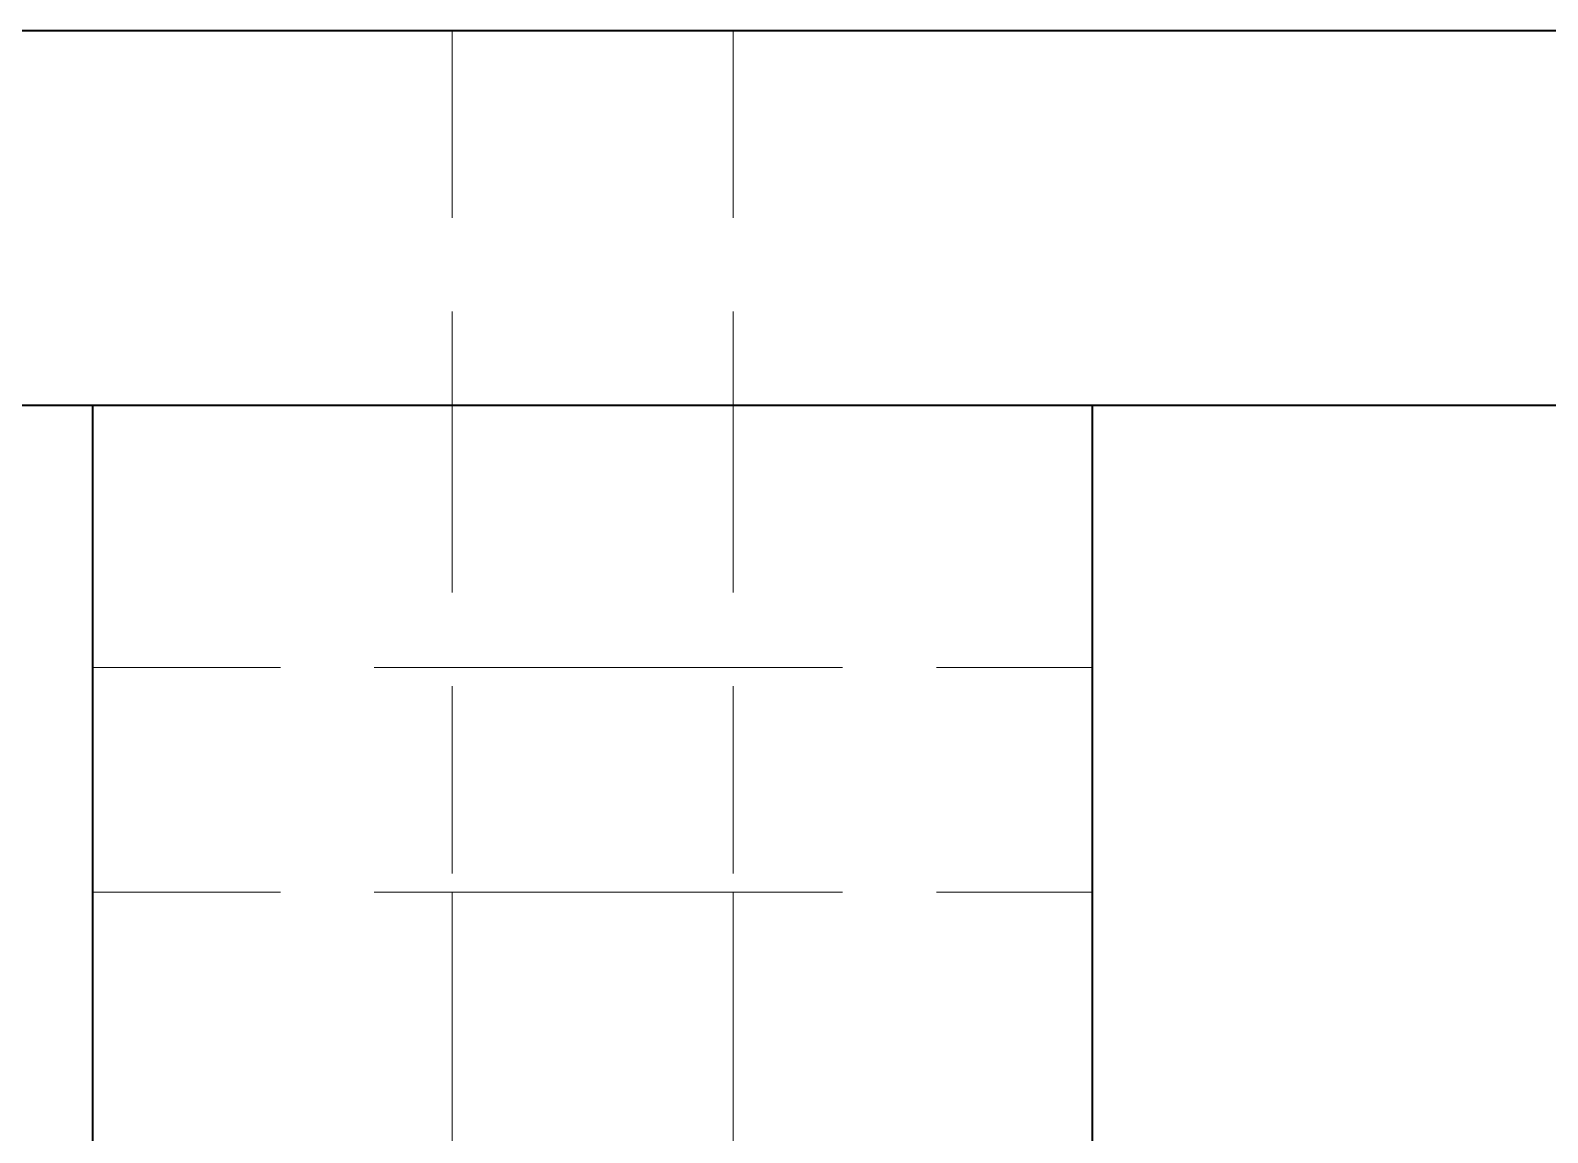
# Model space of a CAD drawing. Header units: millimetres. Extents: x 2054 to 12135, y -1469 to 564.
# Drawn here: x 9608.75 to 9633.04, y 187.2 to 204.85 of the extents above; entities that cross this region are included whole.
import ezdxf

# ---------------------------------------------------------------- set-up
doc = ezdxf.new("R2010")
doc.units = ezdxf.units.MM
doc.linetypes.add('HIDDEN_ISO', pattern=[4.5, 3, -1.5])
doc.layers.add('2D-HIDDEN', color=8, linetype='HIDDEN_ISO', lineweight=18)
doc.layers.add('2D-VISIBLE', color=7, linetype='Continuous', lineweight=35)

msp = doc.modelspace()

# ---------------------------------------------------------------- linework, layer by layer
at = {"layer": '2D-HIDDEN'}
for p, q in [((9367.75, 204.85), (9647.75, 204.85)), ((9615.5, 204.85), (9615.5, 198.85)), ((9615.5, 204.85), (9615.5, 198.85)), ((9615.5, 204.85), (9615.5, 198.85)), ((9615.5, 204.85), (9615.5, 198.85)), ((9620, 204.85), (9620, 198.85)), ((9620, 204.85), (9620, 198.85)), ((9620, 204.85), (9620, 198.85)), ((9620, 204.85), (9620, 198.85)), ((9367.75, 198.85), (9647.75, 198.85)), ((9609.75, 176.15), (9609.75, 198.85)), ((9609.75, 198.85), (9625.75, 198.85)), ((9609.75, 176.15), (9609.75, 198.85)), ((9609.75, 198.85), (9625.75, 198.85)), ((9609.75, 176.15), (9609.75, 198.85)), ((9609.75, 198.85), (9625.75, 198.85)), ((9609.75, 198.85), (9625.75, 198.85)), ((9615.5, 198.85), (9615.5, 183.95)), ((9615.5, 198.85), (9615.5, 183.95)), ((9615.5, 198.85), (9615.5, 194.65)), ((9615.5, 198.85), (9615.5, 194.65)), ((9615.5, 198.85), (9615.5, 194.65)), ((9615.5, 198.85), (9615.5, 194.65)), ((9615.5, 198.85), (9615.5, 183.95)), ((9615.5, 198.85), (9615.5, 183.95)), ((9620, 198.85), (9620, 183.95)), ((9620, 198.85), (9620, 183.95)), ((9620, 198.85), (9620, 194.65)), ((9620, 198.85), (9620, 194.65)), ((9620, 198.85), (9620, 194.65)), ((9620, 198.85), (9620, 194.65)), ((9620, 198.85), (9620, 183.95)), ((9620, 198.85), (9620, 183.95)), ((9625.75, 176.15), (9625.75, 198.85)), ((9625.75, 176.15), (9625.75, 198.85)), ((9625.75, 176.15), (9625.75, 198.85)), ((9609.75, 194.65), (9609.75, 191.05)), ((9609.75, 194.65), (9609.75, 191.05)), ((9609.75, 194.65), (9609.75, 191.05)), ((9609.75, 194.65), (9609.75, 191.05)), ((9609.75, 194.65), (9625.75, 194.65)), ((9609.75, 194.65), (9625.75, 194.65)), ((9609.75, 194.65), (9625.75, 194.65)), ((9609.75, 194.65), (9625.75, 194.65)), ((9609.75, 194.65), (9609.75, 191.05)), ((9609.75, 194.65), (9609.75, 191.05)), ((9609.75, 194.65), (9609.75, 191.05)), ((9609.75, 194.65), (9609.75, 191.05)), ((9609.75, 194.65), (9625.75, 194.65)), ((9609.75, 194.65), (9625.75, 194.65)), ((9609.75, 194.65), (9625.75, 194.65)), ((9609.75, 194.65), (9625.75, 194.65)), ((9625.75, 194.65), (9625.75, 191.05)), ((9625.75, 194.65), (9625.75, 191.05)), ((9625.75, 194.65), (9625.75, 191.05)), ((9625.75, 194.65), (9625.75, 191.05)), ((9625.75, 194.65), (9625.75, 191.05)), ((9625.75, 194.65), (9625.75, 191.05)), ((9625.75, 194.65), (9625.75, 191.05)), ((9625.75, 194.65), (9625.75, 191.05)), ((9609.75, 191.05), (9625.75, 191.05)), ((9609.75, 191.05), (9625.75, 191.05)), ((9609.75, 191.05), (9625.75, 191.05)), ((9609.75, 191.05), (9625.75, 191.05)), ((9609.75, 191.05), (9625.75, 191.05)), ((9609.75, 191.05), (9625.75, 191.05)), ((9609.75, 191.05), (9625.75, 191.05)), ((9609.75, 191.05), (9625.75, 191.05)), ((9615.5, 191.05), (9615.5, 176.15)), ((9615.5, 191.05), (9615.5, 176.15)), ((9615.5, 191.05), (9615.5, 176.15)), ((9615.5, 191.05), (9615.5, 176.15)), ((9620, 191.05), (9620, 176.15)), ((9620, 191.05), (9620, 176.15)), ((9620, 191.05), (9620, 176.15)), ((9620, 191.05), (9620, 176.15))]:
    msp.add_line(p, q, dxfattribs=at)
for points in [[(9617.75, 204.85), (9617.68, 204.85), (9617.609, 204.85), (9617.539, 204.85), (9617.469, 204.85), (9617.398, 204.85), (9617.328, 204.85), (9617.258, 204.85), (9617.188, 204.85), (9617.117, 204.85), (9617.047, 204.85), (9616.977, 204.85), (9616.906, 204.85), (9616.836, 204.85), (9616.766, 204.85), (9616.695, 204.85), (9616.625, 204.85), (9616.555, 204.85), (9616.484, 204.85), (9616.414, 204.85), (9616.344, 204.85), (9616.273, 204.85), (9616.203, 204.85), (9616.133, 204.85), (9616.062, 204.85), (9615.992, 204.85), (9615.922, 204.85), (9615.852, 204.85), (9615.781, 204.85), (9615.711, 204.85), (9615.641, 204.85), (9615.57, 204.85), (9615.5, 204.85)], [(9615.5, 204.85), (9615.641, 204.85), (9615.781, 204.85), (9615.922, 204.85), (9616.062, 204.85), (9616.203, 204.85), (9616.344, 204.85), (9616.484, 204.85), (9616.625, 204.85), (9616.766, 204.85), (9616.906, 204.85), (9617.047, 204.85), (9617.188, 204.85), (9617.328, 204.85), (9617.469, 204.85), (9617.609, 204.85), (9617.75, 204.85), (9617.891, 204.85), (9618.031, 204.85), (9618.172, 204.85), (9618.312, 204.85), (9618.453, 204.85), (9618.594, 204.85), (9618.734, 204.85), (9618.875, 204.85), (9619.016, 204.85), (9619.156, 204.85), (9619.297, 204.85), (9619.438, 204.85), (9619.578, 204.85), (9619.719, 204.85), (9619.859, 204.85), (9620, 204.85)], [(9617.75, 204.85), (9617.68, 204.85), (9617.609, 204.85), (9617.539, 204.85), (9617.469, 204.85), (9617.398, 204.85), (9617.328, 204.85), (9617.258, 204.85), (9617.188, 204.85), (9617.117, 204.85), (9617.047, 204.85), (9616.977, 204.85), (9616.906, 204.85), (9616.836, 204.85), (9616.766, 204.85), (9616.695, 204.85), (9616.625, 204.85), (9616.555, 204.85), (9616.484, 204.85), (9616.414, 204.85), (9616.344, 204.85), (9616.273, 204.85), (9616.203, 204.85), (9616.133, 204.85), (9616.062, 204.85), (9615.992, 204.85), (9615.922, 204.85), (9615.852, 204.85), (9615.781, 204.85), (9615.711, 204.85), (9615.641, 204.85), (9615.57, 204.85), (9615.5, 204.85)], [(9615.5, 204.85), (9615.641, 204.85), (9615.781, 204.85), (9615.922, 204.85), (9616.062, 204.85), (9616.203, 204.85), (9616.344, 204.85), (9616.484, 204.85), (9616.625, 204.85), (9616.766, 204.85), (9616.906, 204.85), (9617.047, 204.85), (9617.188, 204.85), (9617.328, 204.85), (9617.469, 204.85), (9617.609, 204.85), (9617.75, 204.85), (9617.891, 204.85), (9618.031, 204.85), (9618.172, 204.85), (9618.312, 204.85), (9618.453, 204.85), (9618.594, 204.85), (9618.734, 204.85), (9618.875, 204.85), (9619.016, 204.85), (9619.156, 204.85), (9619.297, 204.85), (9619.438, 204.85), (9619.578, 204.85), (9619.719, 204.85), (9619.859, 204.85), (9620, 204.85)], [(9617.75, 204.85), (9617.68, 204.85), (9617.609, 204.85), (9617.539, 204.85), (9617.469, 204.85), (9617.398, 204.85), (9617.328, 204.85), (9617.258, 204.85), (9617.188, 204.85), (9617.117, 204.85), (9617.047, 204.85), (9616.977, 204.85), (9616.906, 204.85), (9616.836, 204.85), (9616.766, 204.85), (9616.695, 204.85), (9616.625, 204.85), (9616.555, 204.85), (9616.484, 204.85), (9616.414, 204.85), (9616.344, 204.85), (9616.273, 204.85), (9616.203, 204.85), (9616.133, 204.85), (9616.062, 204.85), (9615.992, 204.85), (9615.922, 204.85), (9615.852, 204.85), (9615.781, 204.85), (9615.711, 204.85), (9615.641, 204.85), (9615.57, 204.85), (9615.5, 204.85)], [(9615.5, 204.85), (9615.641, 204.85), (9615.781, 204.85), (9615.922, 204.85), (9616.062, 204.85), (9616.203, 204.85), (9616.344, 204.85), (9616.484, 204.85), (9616.625, 204.85), (9616.766, 204.85), (9616.906, 204.85), (9617.047, 204.85), (9617.188, 204.85), (9617.328, 204.85), (9617.469, 204.85), (9617.609, 204.85), (9617.75, 204.85), (9617.891, 204.85), (9618.031, 204.85), (9618.172, 204.85), (9618.312, 204.85), (9618.453, 204.85), (9618.594, 204.85), (9618.734, 204.85), (9618.875, 204.85), (9619.016, 204.85), (9619.156, 204.85), (9619.297, 204.85), (9619.438, 204.85), (9619.578, 204.85), (9619.719, 204.85), (9619.859, 204.85), (9620, 204.85)], [(9617.75, 204.85), (9617.68, 204.85), (9617.609, 204.85), (9617.539, 204.85), (9617.469, 204.85), (9617.398, 204.85), (9617.328, 204.85), (9617.258, 204.85), (9617.188, 204.85), (9617.117, 204.85), (9617.047, 204.85), (9616.977, 204.85), (9616.906, 204.85), (9616.836, 204.85), (9616.766, 204.85), (9616.695, 204.85), (9616.625, 204.85), (9616.555, 204.85), (9616.484, 204.85), (9616.414, 204.85), (9616.344, 204.85), (9616.273, 204.85), (9616.203, 204.85), (9616.133, 204.85), (9616.062, 204.85), (9615.992, 204.85), (9615.922, 204.85), (9615.852, 204.85), (9615.781, 204.85), (9615.711, 204.85), (9615.641, 204.85), (9615.57, 204.85), (9615.5, 204.85)], [(9615.5, 204.85), (9615.641, 204.85), (9615.781, 204.85), (9615.922, 204.85), (9616.062, 204.85), (9616.203, 204.85), (9616.344, 204.85), (9616.484, 204.85), (9616.625, 204.85), (9616.766, 204.85), (9616.906, 204.85), (9617.047, 204.85), (9617.188, 204.85), (9617.328, 204.85), (9617.469, 204.85), (9617.609, 204.85), (9617.75, 204.85), (9617.891, 204.85), (9618.031, 204.85), (9618.172, 204.85), (9618.312, 204.85), (9618.453, 204.85), (9618.594, 204.85), (9618.734, 204.85), (9618.875, 204.85), (9619.016, 204.85), (9619.156, 204.85), (9619.297, 204.85), (9619.438, 204.85), (9619.578, 204.85), (9619.719, 204.85), (9619.859, 204.85), (9620, 204.85)], [(9620, 204.85), (9619.93, 204.85), (9619.859, 204.85), (9619.789, 204.85), (9619.719, 204.85), (9619.648, 204.85), (9619.578, 204.85), (9619.508, 204.85), (9619.438, 204.85), (9619.367, 204.85), (9619.297, 204.85), (9619.227, 204.85), (9619.156, 204.85), (9619.086, 204.85), (9619.016, 204.85), (9618.945, 204.85), (9618.875, 204.85), (9618.805, 204.85), (9618.734, 204.85), (9618.664, 204.85), (9618.594, 204.85), (9618.523, 204.85), (9618.453, 204.85), (9618.383, 204.85), (9618.312, 204.85), (9618.242, 204.85), (9618.172, 204.85), (9618.102, 204.85), (9618.031, 204.85), (9617.961, 204.85), (9617.891, 204.85), (9617.82, 204.85), (9617.75, 204.85)], [(9620, 204.85), (9619.93, 204.85), (9619.859, 204.85), (9619.789, 204.85), (9619.719, 204.85), (9619.648, 204.85), (9619.578, 204.85), (9619.508, 204.85), (9619.438, 204.85), (9619.367, 204.85), (9619.297, 204.85), (9619.227, 204.85), (9619.156, 204.85), (9619.086, 204.85), (9619.016, 204.85), (9618.945, 204.85), (9618.875, 204.85), (9618.805, 204.85), (9618.734, 204.85), (9618.664, 204.85), (9618.594, 204.85), (9618.523, 204.85), (9618.453, 204.85), (9618.383, 204.85), (9618.312, 204.85), (9618.242, 204.85), (9618.172, 204.85), (9618.102, 204.85), (9618.031, 204.85), (9617.961, 204.85), (9617.891, 204.85), (9617.82, 204.85), (9617.75, 204.85)], [(9620, 204.85), (9619.93, 204.85), (9619.859, 204.85), (9619.789, 204.85), (9619.719, 204.85), (9619.648, 204.85), (9619.578, 204.85), (9619.508, 204.85), (9619.438, 204.85), (9619.367, 204.85), (9619.297, 204.85), (9619.227, 204.85), (9619.156, 204.85), (9619.086, 204.85), (9619.016, 204.85), (9618.945, 204.85), (9618.875, 204.85), (9618.805, 204.85), (9618.734, 204.85), (9618.664, 204.85), (9618.594, 204.85), (9618.523, 204.85), (9618.453, 204.85), (9618.383, 204.85), (9618.312, 204.85), (9618.242, 204.85), (9618.172, 204.85), (9618.102, 204.85), (9618.031, 204.85), (9617.961, 204.85), (9617.891, 204.85), (9617.82, 204.85), (9617.75, 204.85)], [(9620, 204.85), (9619.93, 204.85), (9619.859, 204.85), (9619.789, 204.85), (9619.719, 204.85), (9619.648, 204.85), (9619.578, 204.85), (9619.508, 204.85), (9619.438, 204.85), (9619.367, 204.85), (9619.297, 204.85), (9619.227, 204.85), (9619.156, 204.85), (9619.086, 204.85), (9619.016, 204.85), (9618.945, 204.85), (9618.875, 204.85), (9618.805, 204.85), (9618.734, 204.85), (9618.664, 204.85), (9618.594, 204.85), (9618.523, 204.85), (9618.453, 204.85), (9618.383, 204.85), (9618.312, 204.85), (9618.242, 204.85), (9618.172, 204.85), (9618.102, 204.85), (9618.031, 204.85), (9617.961, 204.85), (9617.891, 204.85), (9617.82, 204.85), (9617.75, 204.85)], [(9617.75, 198.85), (9617.68, 198.85), (9617.609, 198.85), (9617.539, 198.85), (9617.469, 198.85), (9617.398, 198.85), (9617.328, 198.85), (9617.258, 198.85), (9617.188, 198.85), (9617.117, 198.85), (9617.047, 198.85), (9616.977, 198.85), (9616.906, 198.85), (9616.836, 198.85), (9616.766, 198.85), (9616.695, 198.85), (9616.625, 198.85), (9616.555, 198.85), (9616.484, 198.85), (9616.414, 198.85), (9616.344, 198.85), (9616.273, 198.85), (9616.203, 198.85), (9616.133, 198.85), (9616.062, 198.85), (9615.992, 198.85), (9615.922, 198.85), (9615.852, 198.85), (9615.781, 198.85), (9615.711, 198.85), (9615.641, 198.85), (9615.57, 198.85), (9615.5, 198.85)], [(9615.5, 198.85), (9615.641, 198.85), (9615.781, 198.85), (9615.922, 198.85), (9616.062, 198.85), (9616.203, 198.85), (9616.344, 198.85), (9616.484, 198.85), (9616.625, 198.85), (9616.766, 198.85), (9616.906, 198.85), (9617.047, 198.85), (9617.188, 198.85), (9617.328, 198.85), (9617.469, 198.85), (9617.609, 198.85), (9617.75, 198.85), (9617.891, 198.85), (9618.031, 198.85), (9618.172, 198.85), (9618.312, 198.85), (9618.453, 198.85), (9618.594, 198.85), (9618.734, 198.85), (9618.875, 198.85), (9619.016, 198.85), (9619.156, 198.85), (9619.297, 198.85), (9619.438, 198.85), (9619.578, 198.85), (9619.719, 198.85), (9619.859, 198.85), (9620, 198.85)], [(9617.75, 198.85), (9617.68, 198.85), (9617.609, 198.85), (9617.539, 198.85), (9617.469, 198.85), (9617.398, 198.85), (9617.328, 198.85), (9617.258, 198.85), (9617.188, 198.85), (9617.117, 198.85), (9617.047, 198.85), (9616.977, 198.85), (9616.906, 198.85), (9616.836, 198.85), (9616.766, 198.85), (9616.695, 198.85), (9616.625, 198.85), (9616.555, 198.85), (9616.484, 198.85), (9616.414, 198.85), (9616.344, 198.85), (9616.273, 198.85), (9616.203, 198.85), (9616.133, 198.85), (9616.062, 198.85), (9615.992, 198.85), (9615.922, 198.85), (9615.852, 198.85), (9615.781, 198.85), (9615.711, 198.85), (9615.641, 198.85), (9615.57, 198.85), (9615.5, 198.85)], [(9615.5, 198.85), (9615.641, 198.85), (9615.781, 198.85), (9615.922, 198.85), (9616.062, 198.85), (9616.203, 198.85), (9616.344, 198.85), (9616.484, 198.85), (9616.625, 198.85), (9616.766, 198.85), (9616.906, 198.85), (9617.047, 198.85), (9617.188, 198.85), (9617.328, 198.85), (9617.469, 198.85), (9617.609, 198.85), (9617.75, 198.85), (9617.891, 198.85), (9618.031, 198.85), (9618.172, 198.85), (9618.312, 198.85), (9618.453, 198.85), (9618.594, 198.85), (9618.734, 198.85), (9618.875, 198.85), (9619.016, 198.85), (9619.156, 198.85), (9619.297, 198.85), (9619.438, 198.85), (9619.578, 198.85), (9619.719, 198.85), (9619.859, 198.85), (9620, 198.85)], [(9617.75, 198.85), (9617.68, 198.85), (9617.609, 198.85), (9617.539, 198.85), (9617.469, 198.85), (9617.398, 198.85), (9617.328, 198.85), (9617.258, 198.85), (9617.188, 198.85), (9617.117, 198.85), (9617.047, 198.85), (9616.977, 198.85), (9616.906, 198.85), (9616.836, 198.85), (9616.766, 198.85), (9616.695, 198.85), (9616.625, 198.85), (9616.555, 198.85), (9616.484, 198.85), (9616.414, 198.85), (9616.344, 198.85), (9616.273, 198.85), (9616.203, 198.85), (9616.133, 198.85), (9616.062, 198.85), (9615.992, 198.85), (9615.922, 198.85), (9615.852, 198.85), (9615.781, 198.85), (9615.711, 198.85), (9615.641, 198.85), (9615.57, 198.85), (9615.5, 198.85)], [(9615.5, 198.85), (9615.641, 198.85), (9615.781, 198.85), (9615.922, 198.85), (9616.062, 198.85), (9616.203, 198.85), (9616.344, 198.85), (9616.484, 198.85), (9616.625, 198.85), (9616.766, 198.85), (9616.906, 198.85), (9617.047, 198.85), (9617.188, 198.85), (9617.328, 198.85), (9617.469, 198.85), (9617.609, 198.85), (9617.75, 198.85), (9617.891, 198.85), (9618.031, 198.85), (9618.172, 198.85), (9618.312, 198.85), (9618.453, 198.85), (9618.594, 198.85), (9618.734, 198.85), (9618.875, 198.85), (9619.016, 198.85), (9619.156, 198.85), (9619.297, 198.85), (9619.438, 198.85), (9619.578, 198.85), (9619.719, 198.85), (9619.859, 198.85), (9620, 198.85)], [(9617.75, 198.85), (9617.68, 198.85), (9617.609, 198.85), (9617.539, 198.85), (9617.469, 198.85), (9617.398, 198.85), (9617.328, 198.85), (9617.258, 198.85), (9617.188, 198.85), (9617.117, 198.85), (9617.047, 198.85), (9616.977, 198.85), (9616.906, 198.85), (9616.836, 198.85), (9616.766, 198.85), (9616.695, 198.85), (9616.625, 198.85), (9616.555, 198.85), (9616.484, 198.85), (9616.414, 198.85), (9616.344, 198.85), (9616.273, 198.85), (9616.203, 198.85), (9616.133, 198.85), (9616.062, 198.85), (9615.992, 198.85), (9615.922, 198.85), (9615.852, 198.85), (9615.781, 198.85), (9615.711, 198.85), (9615.641, 198.85), (9615.57, 198.85), (9615.5, 198.85)], [(9615.5, 198.85), (9615.641, 198.85), (9615.781, 198.85), (9615.922, 198.85), (9616.062, 198.85), (9616.203, 198.85), (9616.344, 198.85), (9616.484, 198.85), (9616.625, 198.85), (9616.766, 198.85), (9616.906, 198.85), (9617.047, 198.85), (9617.188, 198.85), (9617.328, 198.85), (9617.469, 198.85), (9617.609, 198.85), (9617.75, 198.85), (9617.891, 198.85), (9618.031, 198.85), (9618.172, 198.85), (9618.312, 198.85), (9618.453, 198.85), (9618.594, 198.85), (9618.734, 198.85), (9618.875, 198.85), (9619.016, 198.85), (9619.156, 198.85), (9619.297, 198.85), (9619.438, 198.85), (9619.578, 198.85), (9619.719, 198.85), (9619.859, 198.85), (9620, 198.85)], [(9617.75, 198.85), (9617.68, 198.85), (9617.609, 198.85), (9617.539, 198.85), (9617.469, 198.85), (9617.398, 198.85), (9617.328, 198.85), (9617.258, 198.85), (9617.188, 198.85), (9617.117, 198.85), (9617.047, 198.85), (9616.977, 198.85), (9616.906, 198.85), (9616.836, 198.85), (9616.766, 198.85), (9616.695, 198.85), (9616.625, 198.85), (9616.555, 198.85), (9616.484, 198.85), (9616.414, 198.85), (9616.344, 198.85), (9616.273, 198.85), (9616.203, 198.85), (9616.133, 198.85), (9616.062, 198.85), (9615.992, 198.85), (9615.922, 198.85), (9615.852, 198.85), (9615.781, 198.85), (9615.711, 198.85), (9615.641, 198.85), (9615.57, 198.85), (9615.5, 198.85)], [(9615.5, 198.85), (9615.641, 198.85), (9615.781, 198.85), (9615.922, 198.85), (9616.062, 198.85), (9616.203, 198.85), (9616.344, 198.85), (9616.484, 198.85), (9616.625, 198.85), (9616.766, 198.85), (9616.906, 198.85), (9617.047, 198.85), (9617.188, 198.85), (9617.328, 198.85), (9617.469, 198.85), (9617.609, 198.85), (9617.75, 198.85), (9617.891, 198.85), (9618.031, 198.85), (9618.172, 198.85), (9618.312, 198.85), (9618.453, 198.85), (9618.594, 198.85), (9618.734, 198.85), (9618.875, 198.85), (9619.016, 198.85), (9619.156, 198.85), (9619.297, 198.85), (9619.438, 198.85), (9619.578, 198.85), (9619.719, 198.85), (9619.859, 198.85), (9620, 198.85)], [(9617.75, 198.85), (9617.68, 198.85), (9617.609, 198.85), (9617.539, 198.85), (9617.469, 198.85), (9617.398, 198.85), (9617.328, 198.85), (9617.258, 198.85), (9617.188, 198.85), (9617.117, 198.85), (9617.047, 198.85), (9616.977, 198.85), (9616.906, 198.85), (9616.836, 198.85), (9616.766, 198.85), (9616.695, 198.85), (9616.625, 198.85), (9616.555, 198.85), (9616.484, 198.85), (9616.414, 198.85), (9616.344, 198.85), (9616.273, 198.85), (9616.203, 198.85), (9616.133, 198.85), (9616.062, 198.85), (9615.992, 198.85), (9615.922, 198.85), (9615.852, 198.85), (9615.781, 198.85), (9615.711, 198.85), (9615.641, 198.85), (9615.57, 198.85), (9615.5, 198.85)], [(9615.5, 198.85), (9615.641, 198.85), (9615.781, 198.85), (9615.922, 198.85), (9616.062, 198.85), (9616.203, 198.85), (9616.344, 198.85), (9616.484, 198.85), (9616.625, 198.85), (9616.766, 198.85), (9616.906, 198.85), (9617.047, 198.85), (9617.188, 198.85), (9617.328, 198.85), (9617.469, 198.85), (9617.609, 198.85), (9617.75, 198.85), (9617.891, 198.85), (9618.031, 198.85), (9618.172, 198.85), (9618.312, 198.85), (9618.453, 198.85), (9618.594, 198.85), (9618.734, 198.85), (9618.875, 198.85), (9619.016, 198.85), (9619.156, 198.85), (9619.297, 198.85), (9619.438, 198.85), (9619.578, 198.85), (9619.719, 198.85), (9619.859, 198.85), (9620, 198.85)], [(9617.75, 198.85), (9617.68, 198.85), (9617.609, 198.85), (9617.539, 198.85), (9617.469, 198.85), (9617.398, 198.85), (9617.328, 198.85), (9617.258, 198.85), (9617.188, 198.85), (9617.117, 198.85), (9617.047, 198.85), (9616.977, 198.85), (9616.906, 198.85), (9616.836, 198.85), (9616.766, 198.85), (9616.695, 198.85), (9616.625, 198.85), (9616.555, 198.85), (9616.484, 198.85), (9616.414, 198.85), (9616.344, 198.85), (9616.273, 198.85), (9616.203, 198.85), (9616.133, 198.85), (9616.062, 198.85), (9615.992, 198.85), (9615.922, 198.85), (9615.852, 198.85), (9615.781, 198.85), (9615.711, 198.85), (9615.641, 198.85), (9615.57, 198.85), (9615.5, 198.85)], [(9615.5, 198.85), (9615.641, 198.85), (9615.781, 198.85), (9615.922, 198.85), (9616.062, 198.85), (9616.203, 198.85), (9616.344, 198.85), (9616.484, 198.85), (9616.625, 198.85), (9616.766, 198.85), (9616.906, 198.85), (9617.047, 198.85), (9617.188, 198.85), (9617.328, 198.85), (9617.469, 198.85), (9617.609, 198.85), (9617.75, 198.85), (9617.891, 198.85), (9618.031, 198.85), (9618.172, 198.85), (9618.312, 198.85), (9618.453, 198.85), (9618.594, 198.85), (9618.734, 198.85), (9618.875, 198.85), (9619.016, 198.85), (9619.156, 198.85), (9619.297, 198.85), (9619.438, 198.85), (9619.578, 198.85), (9619.719, 198.85), (9619.859, 198.85), (9620, 198.85)], [(9617.75, 198.85), (9617.68, 198.85), (9617.609, 198.85), (9617.539, 198.85), (9617.469, 198.85), (9617.398, 198.85), (9617.328, 198.85), (9617.258, 198.85), (9617.188, 198.85), (9617.117, 198.85), (9617.047, 198.85), (9616.977, 198.85), (9616.906, 198.85), (9616.836, 198.85), (9616.766, 198.85), (9616.695, 198.85), (9616.625, 198.85), (9616.555, 198.85), (9616.484, 198.85), (9616.414, 198.85), (9616.344, 198.85), (9616.273, 198.85), (9616.203, 198.85), (9616.133, 198.85), (9616.062, 198.85), (9615.992, 198.85), (9615.922, 198.85), (9615.852, 198.85), (9615.781, 198.85), (9615.711, 198.85), (9615.641, 198.85), (9615.57, 198.85), (9615.5, 198.85)], [(9615.5, 198.85), (9615.641, 198.85), (9615.781, 198.85), (9615.922, 198.85), (9616.062, 198.85), (9616.203, 198.85), (9616.344, 198.85), (9616.484, 198.85), (9616.625, 198.85), (9616.766, 198.85), (9616.906, 198.85), (9617.047, 198.85), (9617.188, 198.85), (9617.328, 198.85), (9617.469, 198.85), (9617.609, 198.85), (9617.75, 198.85), (9617.891, 198.85), (9618.031, 198.85), (9618.172, 198.85), (9618.312, 198.85), (9618.453, 198.85), (9618.594, 198.85), (9618.734, 198.85), (9618.875, 198.85), (9619.016, 198.85), (9619.156, 198.85), (9619.297, 198.85), (9619.438, 198.85), (9619.578, 198.85), (9619.719, 198.85), (9619.859, 198.85), (9620, 198.85)], [(9617.75, 198.85), (9617.68, 198.85), (9617.609, 198.85), (9617.539, 198.85), (9617.469, 198.85), (9617.398, 198.85), (9617.328, 198.85), (9617.258, 198.85), (9617.188, 198.85), (9617.117, 198.85), (9617.047, 198.85), (9616.977, 198.85), (9616.906, 198.85), (9616.836, 198.85), (9616.766, 198.85), (9616.695, 198.85), (9616.625, 198.85), (9616.555, 198.85), (9616.484, 198.85), (9616.414, 198.85), (9616.344, 198.85), (9616.273, 198.85), (9616.203, 198.85), (9616.133, 198.85), (9616.062, 198.85), (9615.992, 198.85), (9615.922, 198.85), (9615.852, 198.85), (9615.781, 198.85), (9615.711, 198.85), (9615.641, 198.85), (9615.57, 198.85), (9615.5, 198.85)], [(9615.5, 198.85), (9615.641, 198.85), (9615.781, 198.85), (9615.922, 198.85), (9616.062, 198.85), (9616.203, 198.85), (9616.344, 198.85), (9616.484, 198.85), (9616.625, 198.85), (9616.766, 198.85), (9616.906, 198.85), (9617.047, 198.85), (9617.188, 198.85), (9617.328, 198.85), (9617.469, 198.85), (9617.609, 198.85), (9617.75, 198.85), (9617.891, 198.85), (9618.031, 198.85), (9618.172, 198.85), (9618.312, 198.85), (9618.453, 198.85), (9618.594, 198.85), (9618.734, 198.85), (9618.875, 198.85), (9619.016, 198.85), (9619.156, 198.85), (9619.297, 198.85), (9619.438, 198.85), (9619.578, 198.85), (9619.719, 198.85), (9619.859, 198.85), (9620, 198.85)], [(9617.75, 198.85), (9617.68, 198.85), (9617.609, 198.85), (9617.539, 198.85), (9617.469, 198.85), (9617.398, 198.85), (9617.328, 198.85), (9617.258, 198.85), (9617.188, 198.85), (9617.117, 198.85), (9617.047, 198.85), (9616.977, 198.85), (9616.906, 198.85), (9616.836, 198.85), (9616.766, 198.85), (9616.695, 198.85), (9616.625, 198.85), (9616.555, 198.85), (9616.484, 198.85), (9616.414, 198.85), (9616.344, 198.85), (9616.273, 198.85), (9616.203, 198.85), (9616.133, 198.85), (9616.062, 198.85), (9615.992, 198.85), (9615.922, 198.85), (9615.852, 198.85), (9615.781, 198.85), (9615.711, 198.85), (9615.641, 198.85), (9615.57, 198.85), (9615.5, 198.85)], [(9615.5, 198.85), (9615.641, 198.85), (9615.781, 198.85), (9615.922, 198.85), (9616.062, 198.85), (9616.203, 198.85), (9616.344, 198.85), (9616.484, 198.85), (9616.625, 198.85), (9616.766, 198.85), (9616.906, 198.85), (9617.047, 198.85), (9617.188, 198.85), (9617.328, 198.85), (9617.469, 198.85), (9617.609, 198.85), (9617.75, 198.85), (9617.891, 198.85), (9618.031, 198.85), (9618.172, 198.85), (9618.312, 198.85), (9618.453, 198.85), (9618.594, 198.85), (9618.734, 198.85), (9618.875, 198.85), (9619.016, 198.85), (9619.156, 198.85), (9619.297, 198.85), (9619.438, 198.85), (9619.578, 198.85), (9619.719, 198.85), (9619.859, 198.85), (9620, 198.85)], [(9617.75, 198.85), (9617.68, 198.85), (9617.609, 198.85), (9617.539, 198.85), (9617.469, 198.85), (9617.398, 198.85), (9617.328, 198.85), (9617.258, 198.85), (9617.188, 198.85), (9617.117, 198.85), (9617.047, 198.85), (9616.977, 198.85), (9616.906, 198.85), (9616.836, 198.85), (9616.766, 198.85), (9616.695, 198.85), (9616.625, 198.85), (9616.555, 198.85), (9616.484, 198.85), (9616.414, 198.85), (9616.344, 198.85), (9616.273, 198.85), (9616.203, 198.85), (9616.133, 198.85), (9616.062, 198.85), (9615.992, 198.85), (9615.922, 198.85), (9615.852, 198.85), (9615.781, 198.85), (9615.711, 198.85), (9615.641, 198.85), (9615.57, 198.85), (9615.5, 198.85)], [(9615.5, 198.85), (9615.641, 198.85), (9615.781, 198.85), (9615.922, 198.85), (9616.062, 198.85), (9616.203, 198.85), (9616.344, 198.85), (9616.484, 198.85), (9616.625, 198.85), (9616.766, 198.85), (9616.906, 198.85), (9617.047, 198.85), (9617.188, 198.85), (9617.328, 198.85), (9617.469, 198.85), (9617.609, 198.85), (9617.75, 198.85), (9617.891, 198.85), (9618.031, 198.85), (9618.172, 198.85), (9618.312, 198.85), (9618.453, 198.85), (9618.594, 198.85), (9618.734, 198.85), (9618.875, 198.85), (9619.016, 198.85), (9619.156, 198.85), (9619.297, 198.85), (9619.438, 198.85), (9619.578, 198.85), (9619.719, 198.85), (9619.859, 198.85), (9620, 198.85)], [(9617.75, 198.85), (9617.68, 198.85), (9617.609, 198.85), (9617.539, 198.85), (9617.469, 198.85), (9617.398, 198.85), (9617.328, 198.85), (9617.258, 198.85), (9617.188, 198.85), (9617.117, 198.85), (9617.047, 198.85), (9616.977, 198.85), (9616.906, 198.85), (9616.836, 198.85), (9616.766, 198.85), (9616.695, 198.85), (9616.625, 198.85), (9616.555, 198.85), (9616.484, 198.85), (9616.414, 198.85), (9616.344, 198.85), (9616.273, 198.85), (9616.203, 198.85), (9616.133, 198.85), (9616.062, 198.85), (9615.992, 198.85), (9615.922, 198.85), (9615.852, 198.85), (9615.781, 198.85), (9615.711, 198.85), (9615.641, 198.85), (9615.57, 198.85), (9615.5, 198.85)], [(9615.5, 198.85), (9615.641, 198.85), (9615.781, 198.85), (9615.922, 198.85), (9616.062, 198.85), (9616.203, 198.85), (9616.344, 198.85), (9616.484, 198.85), (9616.625, 198.85), (9616.766, 198.85), (9616.906, 198.85), (9617.047, 198.85), (9617.188, 198.85), (9617.328, 198.85), (9617.469, 198.85), (9617.609, 198.85), (9617.75, 198.85), (9617.891, 198.85), (9618.031, 198.85), (9618.172, 198.85), (9618.312, 198.85), (9618.453, 198.85), (9618.594, 198.85), (9618.734, 198.85), (9618.875, 198.85), (9619.016, 198.85), (9619.156, 198.85), (9619.297, 198.85), (9619.438, 198.85), (9619.578, 198.85), (9619.719, 198.85), (9619.859, 198.85), (9620, 198.85)], [(9620, 198.85), (9619.93, 198.85), (9619.859, 198.85), (9619.789, 198.85), (9619.719, 198.85), (9619.648, 198.85), (9619.578, 198.85), (9619.508, 198.85), (9619.438, 198.85), (9619.367, 198.85), (9619.297, 198.85), (9619.227, 198.85), (9619.156, 198.85), (9619.086, 198.85), (9619.016, 198.85), (9618.945, 198.85), (9618.875, 198.85), (9618.805, 198.85), (9618.734, 198.85), (9618.664, 198.85), (9618.594, 198.85), (9618.523, 198.85), (9618.453, 198.85), (9618.383, 198.85), (9618.312, 198.85), (9618.242, 198.85), (9618.172, 198.85), (9618.102, 198.85), (9618.031, 198.85), (9617.961, 198.85), (9617.891, 198.85), (9617.82, 198.85), (9617.75, 198.85)], [(9620, 198.85), (9619.93, 198.85), (9619.859, 198.85), (9619.789, 198.85), (9619.719, 198.85), (9619.648, 198.85), (9619.578, 198.85), (9619.508, 198.85), (9619.438, 198.85), (9619.367, 198.85), (9619.297, 198.85), (9619.227, 198.85), (9619.156, 198.85), (9619.086, 198.85), (9619.016, 198.85), (9618.945, 198.85), (9618.875, 198.85), (9618.805, 198.85), (9618.734, 198.85), (9618.664, 198.85), (9618.594, 198.85), (9618.523, 198.85), (9618.453, 198.85), (9618.383, 198.85), (9618.312, 198.85), (9618.242, 198.85), (9618.172, 198.85), (9618.102, 198.85), (9618.031, 198.85), (9617.961, 198.85), (9617.891, 198.85), (9617.82, 198.85), (9617.75, 198.85)], [(9620, 198.85), (9619.93, 198.85), (9619.859, 198.85), (9619.789, 198.85), (9619.719, 198.85), (9619.648, 198.85), (9619.578, 198.85), (9619.508, 198.85), (9619.438, 198.85), (9619.367, 198.85), (9619.297, 198.85), (9619.227, 198.85), (9619.156, 198.85), (9619.086, 198.85), (9619.016, 198.85), (9618.945, 198.85), (9618.875, 198.85), (9618.805, 198.85), (9618.734, 198.85), (9618.664, 198.85), (9618.594, 198.85), (9618.523, 198.85), (9618.453, 198.85), (9618.383, 198.85), (9618.312, 198.85), (9618.242, 198.85), (9618.172, 198.85), (9618.102, 198.85), (9618.031, 198.85), (9617.961, 198.85), (9617.891, 198.85), (9617.82, 198.85), (9617.75, 198.85)], [(9620, 198.85), (9619.93, 198.85), (9619.859, 198.85), (9619.789, 198.85), (9619.719, 198.85), (9619.648, 198.85), (9619.578, 198.85), (9619.508, 198.85), (9619.438, 198.85), (9619.367, 198.85), (9619.297, 198.85), (9619.227, 198.85), (9619.156, 198.85), (9619.086, 198.85), (9619.016, 198.85), (9618.945, 198.85), (9618.875, 198.85), (9618.805, 198.85), (9618.734, 198.85), (9618.664, 198.85), (9618.594, 198.85), (9618.523, 198.85), (9618.453, 198.85), (9618.383, 198.85), (9618.312, 198.85), (9618.242, 198.85), (9618.172, 198.85), (9618.102, 198.85), (9618.031, 198.85), (9617.961, 198.85), (9617.891, 198.85), (9617.82, 198.85), (9617.75, 198.85)], [(9620, 198.85), (9619.93, 198.85), (9619.859, 198.85), (9619.789, 198.85), (9619.719, 198.85), (9619.648, 198.85), (9619.578, 198.85), (9619.508, 198.85), (9619.438, 198.85), (9619.367, 198.85), (9619.297, 198.85), (9619.227, 198.85), (9619.156, 198.85), (9619.086, 198.85), (9619.016, 198.85), (9618.945, 198.85), (9618.875, 198.85), (9618.805, 198.85), (9618.734, 198.85), (9618.664, 198.85), (9618.594, 198.85), (9618.523, 198.85), (9618.453, 198.85), (9618.383, 198.85), (9618.312, 198.85), (9618.242, 198.85), (9618.172, 198.85), (9618.102, 198.85), (9618.031, 198.85), (9617.961, 198.85), (9617.891, 198.85), (9617.82, 198.85), (9617.75, 198.85)], [(9620, 198.85), (9619.93, 198.85), (9619.859, 198.85), (9619.789, 198.85), (9619.719, 198.85), (9619.648, 198.85), (9619.578, 198.85), (9619.508, 198.85), (9619.438, 198.85), (9619.367, 198.85), (9619.297, 198.85), (9619.227, 198.85), (9619.156, 198.85), (9619.086, 198.85), (9619.016, 198.85), (9618.945, 198.85), (9618.875, 198.85), (9618.805, 198.85), (9618.734, 198.85), (9618.664, 198.85), (9618.594, 198.85), (9618.523, 198.85), (9618.453, 198.85), (9618.383, 198.85), (9618.312, 198.85), (9618.242, 198.85), (9618.172, 198.85), (9618.102, 198.85), (9618.031, 198.85), (9617.961, 198.85), (9617.891, 198.85), (9617.82, 198.85), (9617.75, 198.85)], [(9620, 198.85), (9619.93, 198.85), (9619.859, 198.85), (9619.789, 198.85), (9619.719, 198.85), (9619.648, 198.85), (9619.578, 198.85), (9619.508, 198.85), (9619.438, 198.85), (9619.367, 198.85), (9619.297, 198.85), (9619.227, 198.85), (9619.156, 198.85), (9619.086, 198.85), (9619.016, 198.85), (9618.945, 198.85), (9618.875, 198.85), (9618.805, 198.85), (9618.734, 198.85), (9618.664, 198.85), (9618.594, 198.85), (9618.523, 198.85), (9618.453, 198.85), (9618.383, 198.85), (9618.312, 198.85), (9618.242, 198.85), (9618.172, 198.85), (9618.102, 198.85), (9618.031, 198.85), (9617.961, 198.85), (9617.891, 198.85), (9617.82, 198.85), (9617.75, 198.85)], [(9620, 198.85), (9619.93, 198.85), (9619.859, 198.85), (9619.789, 198.85), (9619.719, 198.85), (9619.648, 198.85), (9619.578, 198.85), (9619.508, 198.85), (9619.438, 198.85), (9619.367, 198.85), (9619.297, 198.85), (9619.227, 198.85), (9619.156, 198.85), (9619.086, 198.85), (9619.016, 198.85), (9618.945, 198.85), (9618.875, 198.85), (9618.805, 198.85), (9618.734, 198.85), (9618.664, 198.85), (9618.594, 198.85), (9618.523, 198.85), (9618.453, 198.85), (9618.383, 198.85), (9618.312, 198.85), (9618.242, 198.85), (9618.172, 198.85), (9618.102, 198.85), (9618.031, 198.85), (9617.961, 198.85), (9617.891, 198.85), (9617.82, 198.85), (9617.75, 198.85)], [(9620, 198.85), (9619.93, 198.85), (9619.859, 198.85), (9619.789, 198.85), (9619.719, 198.85), (9619.648, 198.85), (9619.578, 198.85), (9619.508, 198.85), (9619.438, 198.85), (9619.367, 198.85), (9619.297, 198.85), (9619.227, 198.85), (9619.156, 198.85), (9619.086, 198.85), (9619.016, 198.85), (9618.945, 198.85), (9618.875, 198.85), (9618.805, 198.85), (9618.734, 198.85), (9618.664, 198.85), (9618.594, 198.85), (9618.523, 198.85), (9618.453, 198.85), (9618.383, 198.85), (9618.312, 198.85), (9618.242, 198.85), (9618.172, 198.85), (9618.102, 198.85), (9618.031, 198.85), (9617.961, 198.85), (9617.891, 198.85), (9617.82, 198.85), (9617.75, 198.85)], [(9620, 198.85), (9619.93, 198.85), (9619.859, 198.85), (9619.789, 198.85), (9619.719, 198.85), (9619.648, 198.85), (9619.578, 198.85), (9619.508, 198.85), (9619.438, 198.85), (9619.367, 198.85), (9619.297, 198.85), (9619.227, 198.85), (9619.156, 198.85), (9619.086, 198.85), (9619.016, 198.85), (9618.945, 198.85), (9618.875, 198.85), (9618.805, 198.85), (9618.734, 198.85), (9618.664, 198.85), (9618.594, 198.85), (9618.523, 198.85), (9618.453, 198.85), (9618.383, 198.85), (9618.312, 198.85), (9618.242, 198.85), (9618.172, 198.85), (9618.102, 198.85), (9618.031, 198.85), (9617.961, 198.85), (9617.891, 198.85), (9617.82, 198.85), (9617.75, 198.85)], [(9620, 198.85), (9619.93, 198.85), (9619.859, 198.85), (9619.789, 198.85), (9619.719, 198.85), (9619.648, 198.85), (9619.578, 198.85), (9619.508, 198.85), (9619.438, 198.85), (9619.367, 198.85), (9619.297, 198.85), (9619.227, 198.85), (9619.156, 198.85), (9619.086, 198.85), (9619.016, 198.85), (9618.945, 198.85), (9618.875, 198.85), (9618.805, 198.85), (9618.734, 198.85), (9618.664, 198.85), (9618.594, 198.85), (9618.523, 198.85), (9618.453, 198.85), (9618.383, 198.85), (9618.312, 198.85), (9618.242, 198.85), (9618.172, 198.85), (9618.102, 198.85), (9618.031, 198.85), (9617.961, 198.85), (9617.891, 198.85), (9617.82, 198.85), (9617.75, 198.85)], [(9620, 198.85), (9619.93, 198.85), (9619.859, 198.85), (9619.789, 198.85), (9619.719, 198.85), (9619.648, 198.85), (9619.578, 198.85), (9619.508, 198.85), (9619.438, 198.85), (9619.367, 198.85), (9619.297, 198.85), (9619.227, 198.85), (9619.156, 198.85), (9619.086, 198.85), (9619.016, 198.85), (9618.945, 198.85), (9618.875, 198.85), (9618.805, 198.85), (9618.734, 198.85), (9618.664, 198.85), (9618.594, 198.85), (9618.523, 198.85), (9618.453, 198.85), (9618.383, 198.85), (9618.312, 198.85), (9618.242, 198.85), (9618.172, 198.85), (9618.102, 198.85), (9618.031, 198.85), (9617.961, 198.85), (9617.891, 198.85), (9617.82, 198.85), (9617.75, 198.85)], [(9617.75, 194.65), (9617.68, 194.65), (9617.609, 194.65), (9617.539, 194.65), (9617.469, 194.65), (9617.398, 194.65), (9617.328, 194.65), (9617.258, 194.65), (9617.188, 194.65), (9617.117, 194.65), (9617.047, 194.65), (9616.977, 194.65), (9616.906, 194.65), (9616.836, 194.65), (9616.766, 194.65), (9616.695, 194.65), (9616.625, 194.65), (9616.555, 194.65), (9616.484, 194.65), (9616.414, 194.65), (9616.344, 194.65), (9616.273, 194.65), (9616.203, 194.65), (9616.133, 194.65), (9616.062, 194.65), (9615.992, 194.65), (9615.922, 194.65), (9615.852, 194.65), (9615.781, 194.65), (9615.711, 194.65), (9615.641, 194.65), (9615.57, 194.65), (9615.5, 194.65)], [(9615.5, 194.65), (9615.641, 194.65), (9615.781, 194.65), (9615.922, 194.65), (9616.062, 194.65), (9616.203, 194.65), (9616.344, 194.65), (9616.484, 194.65), (9616.625, 194.65), (9616.766, 194.65), (9616.906, 194.65), (9617.047, 194.65), (9617.188, 194.65), (9617.328, 194.65), (9617.469, 194.65), (9617.609, 194.65), (9617.75, 194.65), (9617.891, 194.65), (9618.031, 194.65), (9618.172, 194.65), (9618.312, 194.65), (9618.453, 194.65), (9618.594, 194.65), (9618.734, 194.65), (9618.875, 194.65), (9619.016, 194.65), (9619.156, 194.65), (9619.297, 194.65), (9619.438, 194.65), (9619.578, 194.65), (9619.719, 194.65), (9619.859, 194.65), (9620, 194.65)], [(9617.75, 194.65), (9617.68, 194.65), (9617.609, 194.65), (9617.539, 194.65), (9617.469, 194.65), (9617.398, 194.65), (9617.328, 194.65), (9617.258, 194.65), (9617.188, 194.65), (9617.117, 194.65), (9617.047, 194.65), (9616.977, 194.65), (9616.906, 194.65), (9616.836, 194.65), (9616.766, 194.65), (9616.695, 194.65), (9616.625, 194.65), (9616.555, 194.65), (9616.484, 194.65), (9616.414, 194.65), (9616.344, 194.65), (9616.273, 194.65), (9616.203, 194.65), (9616.133, 194.65), (9616.062, 194.65), (9615.992, 194.65), (9615.922, 194.65), (9615.852, 194.65), (9615.781, 194.65), (9615.711, 194.65), (9615.641, 194.65), (9615.57, 194.65), (9615.5, 194.65)], [(9615.5, 194.65), (9615.641, 194.65), (9615.781, 194.65), (9615.922, 194.65), (9616.062, 194.65), (9616.203, 194.65), (9616.344, 194.65), (9616.484, 194.65), (9616.625, 194.65), (9616.766, 194.65), (9616.906, 194.65), (9617.047, 194.65), (9617.188, 194.65), (9617.328, 194.65), (9617.469, 194.65), (9617.609, 194.65), (9617.75, 194.65), (9617.891, 194.65), (9618.031, 194.65), (9618.172, 194.65), (9618.312, 194.65), (9618.453, 194.65), (9618.594, 194.65), (9618.734, 194.65), (9618.875, 194.65), (9619.016, 194.65), (9619.156, 194.65), (9619.297, 194.65), (9619.438, 194.65), (9619.578, 194.65), (9619.719, 194.65), (9619.859, 194.65), (9620, 194.65)], [(9617.75, 194.65), (9617.68, 194.65), (9617.609, 194.65), (9617.539, 194.65), (9617.469, 194.65), (9617.398, 194.65), (9617.328, 194.65), (9617.258, 194.65), (9617.188, 194.65), (9617.117, 194.65), (9617.047, 194.65), (9616.977, 194.65), (9616.906, 194.65), (9616.836, 194.65), (9616.766, 194.65), (9616.695, 194.65), (9616.625, 194.65), (9616.555, 194.65), (9616.484, 194.65), (9616.414, 194.65), (9616.344, 194.65), (9616.273, 194.65), (9616.203, 194.65), (9616.133, 194.65), (9616.062, 194.65), (9615.992, 194.65), (9615.922, 194.65), (9615.852, 194.65), (9615.781, 194.65), (9615.711, 194.65), (9615.641, 194.65), (9615.57, 194.65), (9615.5, 194.65)], [(9615.5, 194.65), (9615.641, 194.65), (9615.781, 194.65), (9615.922, 194.65), (9616.062, 194.65), (9616.203, 194.65), (9616.344, 194.65), (9616.484, 194.65), (9616.625, 194.65), (9616.766, 194.65), (9616.906, 194.65), (9617.047, 194.65), (9617.188, 194.65), (9617.328, 194.65), (9617.469, 194.65), (9617.609, 194.65), (9617.75, 194.65), (9617.891, 194.65), (9618.031, 194.65), (9618.172, 194.65), (9618.312, 194.65), (9618.453, 194.65), (9618.594, 194.65), (9618.734, 194.65), (9618.875, 194.65), (9619.016, 194.65), (9619.156, 194.65), (9619.297, 194.65), (9619.438, 194.65), (9619.578, 194.65), (9619.719, 194.65), (9619.859, 194.65), (9620, 194.65)], [(9617.75, 194.65), (9617.68, 194.65), (9617.609, 194.65), (9617.539, 194.65), (9617.469, 194.65), (9617.398, 194.65), (9617.328, 194.65), (9617.258, 194.65), (9617.188, 194.65), (9617.117, 194.65), (9617.047, 194.65), (9616.977, 194.65), (9616.906, 194.65), (9616.836, 194.65), (9616.766, 194.65), (9616.695, 194.65), (9616.625, 194.65), (9616.555, 194.65), (9616.484, 194.65), (9616.414, 194.65), (9616.344, 194.65), (9616.273, 194.65), (9616.203, 194.65), (9616.133, 194.65), (9616.062, 194.65), (9615.992, 194.65), (9615.922, 194.65), (9615.852, 194.65), (9615.781, 194.65), (9615.711, 194.65), (9615.641, 194.65), (9615.57, 194.65), (9615.5, 194.65)], [(9615.5, 194.65), (9615.641, 194.65), (9615.781, 194.65), (9615.922, 194.65), (9616.062, 194.65), (9616.203, 194.65), (9616.344, 194.65), (9616.484, 194.65), (9616.625, 194.65), (9616.766, 194.65), (9616.906, 194.65), (9617.047, 194.65), (9617.188, 194.65), (9617.328, 194.65), (9617.469, 194.65), (9617.609, 194.65), (9617.75, 194.65), (9617.891, 194.65), (9618.031, 194.65), (9618.172, 194.65), (9618.312, 194.65), (9618.453, 194.65), (9618.594, 194.65), (9618.734, 194.65), (9618.875, 194.65), (9619.016, 194.65), (9619.156, 194.65), (9619.297, 194.65), (9619.438, 194.65), (9619.578, 194.65), (9619.719, 194.65), (9619.859, 194.65), (9620, 194.65)], [(9620, 194.65), (9619.93, 194.65), (9619.859, 194.65), (9619.789, 194.65), (9619.719, 194.65), (9619.648, 194.65), (9619.578, 194.65), (9619.508, 194.65), (9619.438, 194.65), (9619.367, 194.65), (9619.297, 194.65), (9619.227, 194.65), (9619.156, 194.65), (9619.086, 194.65), (9619.016, 194.65), (9618.945, 194.65), (9618.875, 194.65), (9618.805, 194.65), (9618.734, 194.65), (9618.664, 194.65), (9618.594, 194.65), (9618.523, 194.65), (9618.453, 194.65), (9618.383, 194.65), (9618.312, 194.65), (9618.242, 194.65), (9618.172, 194.65), (9618.102, 194.65), (9618.031, 194.65), (9617.961, 194.65), (9617.891, 194.65), (9617.82, 194.65), (9617.75, 194.65)], [(9620, 194.65), (9619.93, 194.65), (9619.859, 194.65), (9619.789, 194.65), (9619.719, 194.65), (9619.648, 194.65), (9619.578, 194.65), (9619.508, 194.65), (9619.438, 194.65), (9619.367, 194.65), (9619.297, 194.65), (9619.227, 194.65), (9619.156, 194.65), (9619.086, 194.65), (9619.016, 194.65), (9618.945, 194.65), (9618.875, 194.65), (9618.805, 194.65), (9618.734, 194.65), (9618.664, 194.65), (9618.594, 194.65), (9618.523, 194.65), (9618.453, 194.65), (9618.383, 194.65), (9618.312, 194.65), (9618.242, 194.65), (9618.172, 194.65), (9618.102, 194.65), (9618.031, 194.65), (9617.961, 194.65), (9617.891, 194.65), (9617.82, 194.65), (9617.75, 194.65)], [(9620, 194.65), (9619.93, 194.65), (9619.859, 194.65), (9619.789, 194.65), (9619.719, 194.65), (9619.648, 194.65), (9619.578, 194.65), (9619.508, 194.65), (9619.438, 194.65), (9619.367, 194.65), (9619.297, 194.65), (9619.227, 194.65), (9619.156, 194.65), (9619.086, 194.65), (9619.016, 194.65), (9618.945, 194.65), (9618.875, 194.65), (9618.805, 194.65), (9618.734, 194.65), (9618.664, 194.65), (9618.594, 194.65), (9618.523, 194.65), (9618.453, 194.65), (9618.383, 194.65), (9618.312, 194.65), (9618.242, 194.65), (9618.172, 194.65), (9618.102, 194.65), (9618.031, 194.65), (9617.961, 194.65), (9617.891, 194.65), (9617.82, 194.65), (9617.75, 194.65)], [(9620, 194.65), (9619.93, 194.65), (9619.859, 194.65), (9619.789, 194.65), (9619.719, 194.65), (9619.648, 194.65), (9619.578, 194.65), (9619.508, 194.65), (9619.438, 194.65), (9619.367, 194.65), (9619.297, 194.65), (9619.227, 194.65), (9619.156, 194.65), (9619.086, 194.65), (9619.016, 194.65), (9618.945, 194.65), (9618.875, 194.65), (9618.805, 194.65), (9618.734, 194.65), (9618.664, 194.65), (9618.594, 194.65), (9618.523, 194.65), (9618.453, 194.65), (9618.383, 194.65), (9618.312, 194.65), (9618.242, 194.65), (9618.172, 194.65), (9618.102, 194.65), (9618.031, 194.65), (9617.961, 194.65), (9617.891, 194.65), (9617.82, 194.65), (9617.75, 194.65)], [(9617.75, 191.05), (9617.68, 191.05), (9617.609, 191.05), (9617.539, 191.05), (9617.469, 191.05), (9617.398, 191.05), (9617.328, 191.05), (9617.258, 191.05), (9617.188, 191.05), (9617.117, 191.05), (9617.047, 191.05), (9616.977, 191.05), (9616.906, 191.05), (9616.836, 191.05), (9616.766, 191.05), (9616.695, 191.05), (9616.625, 191.05), (9616.555, 191.05), (9616.484, 191.05), (9616.414, 191.05), (9616.344, 191.05), (9616.273, 191.05), (9616.203, 191.05), (9616.133, 191.05), (9616.062, 191.05), (9615.992, 191.05), (9615.922, 191.05), (9615.852, 191.05), (9615.781, 191.05), (9615.711, 191.05), (9615.641, 191.05), (9615.57, 191.05), (9615.5, 191.05)], [(9615.5, 191.05), (9615.641, 191.05), (9615.781, 191.05), (9615.922, 191.05), (9616.062, 191.05), (9616.203, 191.05), (9616.344, 191.05), (9616.484, 191.05), (9616.625, 191.05), (9616.766, 191.05), (9616.906, 191.05), (9617.047, 191.05), (9617.188, 191.05), (9617.328, 191.05), (9617.469, 191.05), (9617.609, 191.05), (9617.75, 191.05), (9617.891, 191.05), (9618.031, 191.05), (9618.172, 191.05), (9618.312, 191.05), (9618.453, 191.05), (9618.594, 191.05), (9618.734, 191.05), (9618.875, 191.05), (9619.016, 191.05), (9619.156, 191.05), (9619.297, 191.05), (9619.438, 191.05), (9619.578, 191.05), (9619.719, 191.05), (9619.859, 191.05), (9620, 191.05)], [(9617.75, 191.05), (9617.68, 191.05), (9617.609, 191.05), (9617.539, 191.05), (9617.469, 191.05), (9617.398, 191.05), (9617.328, 191.05), (9617.258, 191.05), (9617.188, 191.05), (9617.117, 191.05), (9617.047, 191.05), (9616.977, 191.05), (9616.906, 191.05), (9616.836, 191.05), (9616.766, 191.05), (9616.695, 191.05), (9616.625, 191.05), (9616.555, 191.05), (9616.484, 191.05), (9616.414, 191.05), (9616.344, 191.05), (9616.273, 191.05), (9616.203, 191.05), (9616.133, 191.05), (9616.062, 191.05), (9615.992, 191.05), (9615.922, 191.05), (9615.852, 191.05), (9615.781, 191.05), (9615.711, 191.05), (9615.641, 191.05), (9615.57, 191.05), (9615.5, 191.05)], [(9615.5, 191.05), (9615.641, 191.05), (9615.781, 191.05), (9615.922, 191.05), (9616.062, 191.05), (9616.203, 191.05), (9616.344, 191.05), (9616.484, 191.05), (9616.625, 191.05), (9616.766, 191.05), (9616.906, 191.05), (9617.047, 191.05), (9617.188, 191.05), (9617.328, 191.05), (9617.469, 191.05), (9617.609, 191.05), (9617.75, 191.05), (9617.891, 191.05), (9618.031, 191.05), (9618.172, 191.05), (9618.312, 191.05), (9618.453, 191.05), (9618.594, 191.05), (9618.734, 191.05), (9618.875, 191.05), (9619.016, 191.05), (9619.156, 191.05), (9619.297, 191.05), (9619.438, 191.05), (9619.578, 191.05), (9619.719, 191.05), (9619.859, 191.05), (9620, 191.05)], [(9617.75, 191.05), (9617.68, 191.05), (9617.609, 191.05), (9617.539, 191.05), (9617.469, 191.05), (9617.398, 191.05), (9617.328, 191.05), (9617.258, 191.05), (9617.188, 191.05), (9617.117, 191.05), (9617.047, 191.05), (9616.977, 191.05), (9616.906, 191.05), (9616.836, 191.05), (9616.766, 191.05), (9616.695, 191.05), (9616.625, 191.05), (9616.555, 191.05), (9616.484, 191.05), (9616.414, 191.05), (9616.344, 191.05), (9616.273, 191.05), (9616.203, 191.05), (9616.133, 191.05), (9616.062, 191.05), (9615.992, 191.05), (9615.922, 191.05), (9615.852, 191.05), (9615.781, 191.05), (9615.711, 191.05), (9615.641, 191.05), (9615.57, 191.05), (9615.5, 191.05)], [(9615.5, 191.05), (9615.641, 191.05), (9615.781, 191.05), (9615.922, 191.05), (9616.062, 191.05), (9616.203, 191.05), (9616.344, 191.05), (9616.484, 191.05), (9616.625, 191.05), (9616.766, 191.05), (9616.906, 191.05), (9617.047, 191.05), (9617.188, 191.05), (9617.328, 191.05), (9617.469, 191.05), (9617.609, 191.05), (9617.75, 191.05), (9617.891, 191.05), (9618.031, 191.05), (9618.172, 191.05), (9618.312, 191.05), (9618.453, 191.05), (9618.594, 191.05), (9618.734, 191.05), (9618.875, 191.05), (9619.016, 191.05), (9619.156, 191.05), (9619.297, 191.05), (9619.438, 191.05), (9619.578, 191.05), (9619.719, 191.05), (9619.859, 191.05), (9620, 191.05)], [(9617.75, 191.05), (9617.68, 191.05), (9617.609, 191.05), (9617.539, 191.05), (9617.469, 191.05), (9617.398, 191.05), (9617.328, 191.05), (9617.258, 191.05), (9617.188, 191.05), (9617.117, 191.05), (9617.047, 191.05), (9616.977, 191.05), (9616.906, 191.05), (9616.836, 191.05), (9616.766, 191.05), (9616.695, 191.05), (9616.625, 191.05), (9616.555, 191.05), (9616.484, 191.05), (9616.414, 191.05), (9616.344, 191.05), (9616.273, 191.05), (9616.203, 191.05), (9616.133, 191.05), (9616.062, 191.05), (9615.992, 191.05), (9615.922, 191.05), (9615.852, 191.05), (9615.781, 191.05), (9615.711, 191.05), (9615.641, 191.05), (9615.57, 191.05), (9615.5, 191.05)], [(9615.5, 191.05), (9615.641, 191.05), (9615.781, 191.05), (9615.922, 191.05), (9616.062, 191.05), (9616.203, 191.05), (9616.344, 191.05), (9616.484, 191.05), (9616.625, 191.05), (9616.766, 191.05), (9616.906, 191.05), (9617.047, 191.05), (9617.188, 191.05), (9617.328, 191.05), (9617.469, 191.05), (9617.609, 191.05), (9617.75, 191.05), (9617.891, 191.05), (9618.031, 191.05), (9618.172, 191.05), (9618.312, 191.05), (9618.453, 191.05), (9618.594, 191.05), (9618.734, 191.05), (9618.875, 191.05), (9619.016, 191.05), (9619.156, 191.05), (9619.297, 191.05), (9619.438, 191.05), (9619.578, 191.05), (9619.719, 191.05), (9619.859, 191.05), (9620, 191.05)], [(9620, 191.05), (9619.93, 191.05), (9619.859, 191.05), (9619.789, 191.05), (9619.719, 191.05), (9619.648, 191.05), (9619.578, 191.05), (9619.508, 191.05), (9619.438, 191.05), (9619.367, 191.05), (9619.297, 191.05), (9619.227, 191.05), (9619.156, 191.05), (9619.086, 191.05), (9619.016, 191.05), (9618.945, 191.05), (9618.875, 191.05), (9618.805, 191.05), (9618.734, 191.05), (9618.664, 191.05), (9618.594, 191.05), (9618.523, 191.05), (9618.453, 191.05), (9618.383, 191.05), (9618.312, 191.05), (9618.242, 191.05), (9618.172, 191.05), (9618.102, 191.05), (9618.031, 191.05), (9617.961, 191.05), (9617.891, 191.05), (9617.82, 191.05), (9617.75, 191.05)], [(9620, 191.05), (9619.93, 191.05), (9619.859, 191.05), (9619.789, 191.05), (9619.719, 191.05), (9619.648, 191.05), (9619.578, 191.05), (9619.508, 191.05), (9619.438, 191.05), (9619.367, 191.05), (9619.297, 191.05), (9619.227, 191.05), (9619.156, 191.05), (9619.086, 191.05), (9619.016, 191.05), (9618.945, 191.05), (9618.875, 191.05), (9618.805, 191.05), (9618.734, 191.05), (9618.664, 191.05), (9618.594, 191.05), (9618.523, 191.05), (9618.453, 191.05), (9618.383, 191.05), (9618.312, 191.05), (9618.242, 191.05), (9618.172, 191.05), (9618.102, 191.05), (9618.031, 191.05), (9617.961, 191.05), (9617.891, 191.05), (9617.82, 191.05), (9617.75, 191.05)], [(9620, 191.05), (9619.93, 191.05), (9619.859, 191.05), (9619.789, 191.05), (9619.719, 191.05), (9619.648, 191.05), (9619.578, 191.05), (9619.508, 191.05), (9619.438, 191.05), (9619.367, 191.05), (9619.297, 191.05), (9619.227, 191.05), (9619.156, 191.05), (9619.086, 191.05), (9619.016, 191.05), (9618.945, 191.05), (9618.875, 191.05), (9618.805, 191.05), (9618.734, 191.05), (9618.664, 191.05), (9618.594, 191.05), (9618.523, 191.05), (9618.453, 191.05), (9618.383, 191.05), (9618.312, 191.05), (9618.242, 191.05), (9618.172, 191.05), (9618.102, 191.05), (9618.031, 191.05), (9617.961, 191.05), (9617.891, 191.05), (9617.82, 191.05), (9617.75, 191.05)], [(9620, 191.05), (9619.93, 191.05), (9619.859, 191.05), (9619.789, 191.05), (9619.719, 191.05), (9619.648, 191.05), (9619.578, 191.05), (9619.508, 191.05), (9619.438, 191.05), (9619.367, 191.05), (9619.297, 191.05), (9619.227, 191.05), (9619.156, 191.05), (9619.086, 191.05), (9619.016, 191.05), (9618.945, 191.05), (9618.875, 191.05), (9618.805, 191.05), (9618.734, 191.05), (9618.664, 191.05), (9618.594, 191.05), (9618.523, 191.05), (9618.453, 191.05), (9618.383, 191.05), (9618.312, 191.05), (9618.242, 191.05), (9618.172, 191.05), (9618.102, 191.05), (9618.031, 191.05), (9617.961, 191.05), (9617.891, 191.05), (9617.82, 191.05), (9617.75, 191.05)]]:
    msp.add_lwpolyline(points, dxfattribs=at)
at = {"layer": '2D-VISIBLE'}
for p, q in [((9367.75, 204.85), (9647.75, 204.85)), ((9367.75, 198.85), (9647.75, 198.85)), ((9609.75, 176.15), (9609.75, 198.85)), ((9625.75, 176.15), (9625.75, 198.85))]:
    msp.add_line(p, q, dxfattribs=at)

doc.saveas('drawing.dxf')
